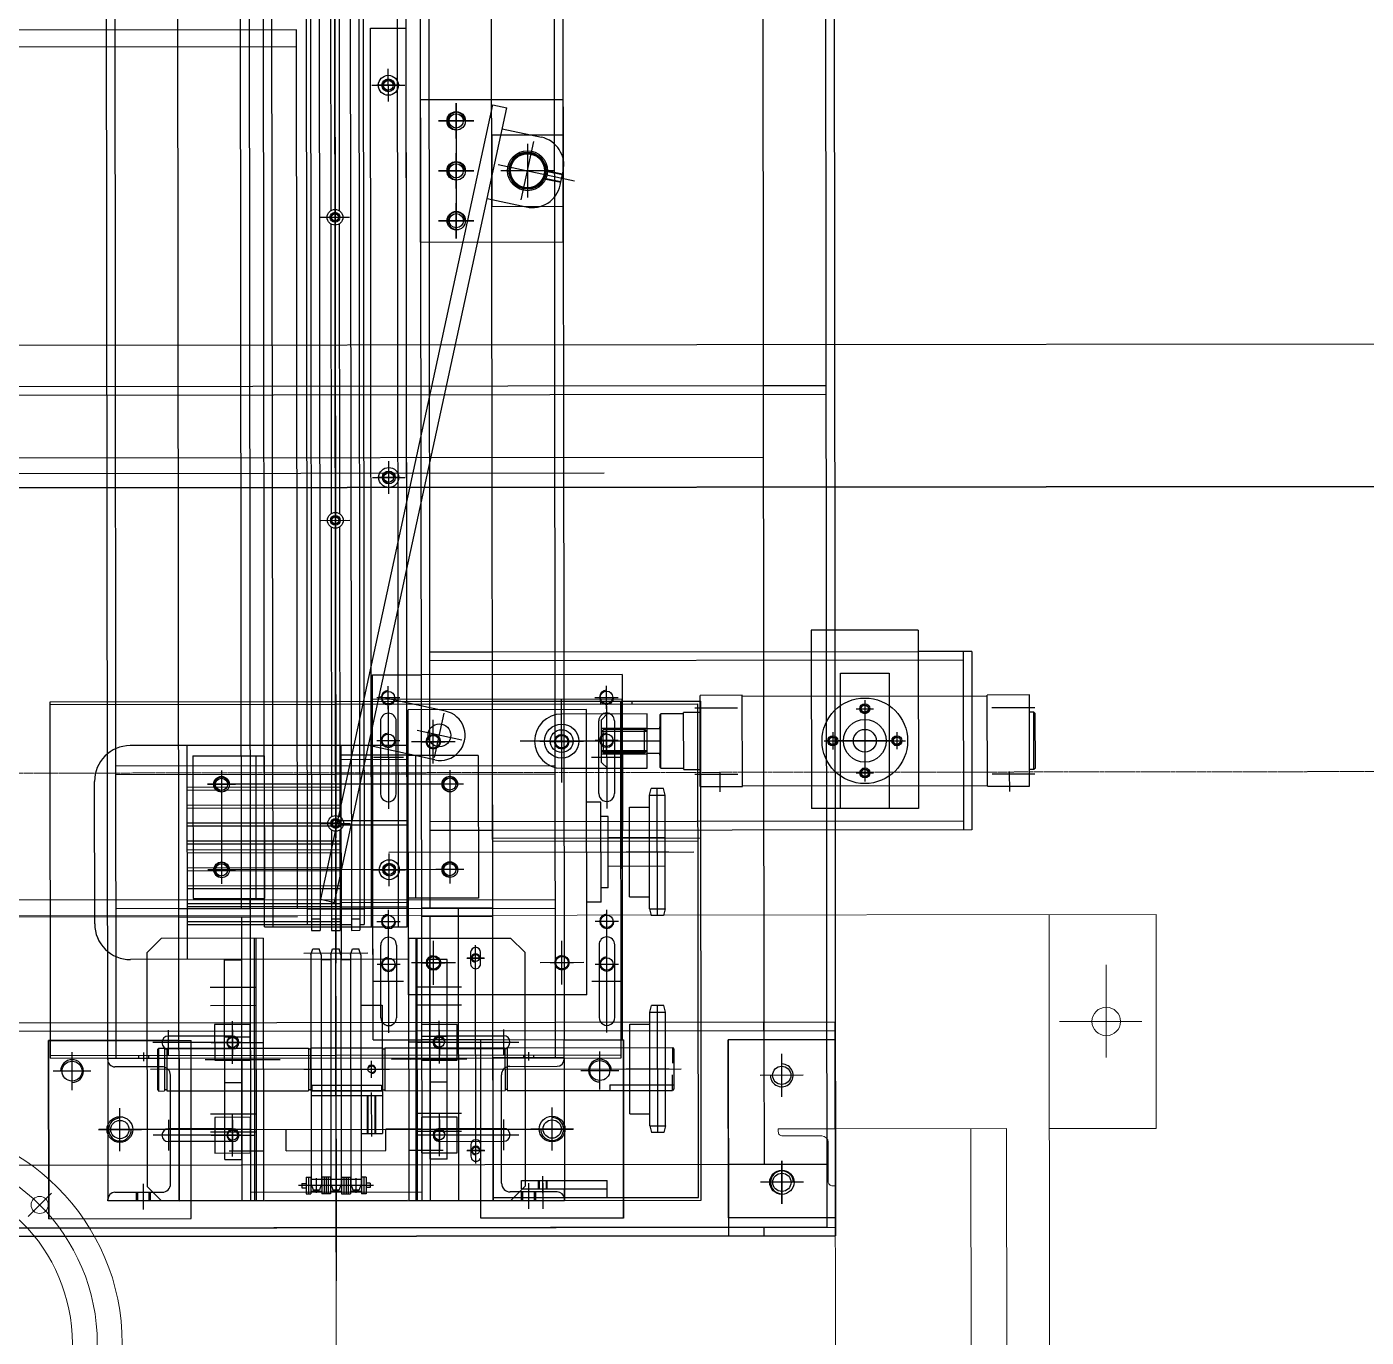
# Model space of a CAD drawing. Header units: feet. Extents: x -99009 to 3252343, y -11094690 to 9035152.
# Drawn here: x 2520191 to 2521130, y -1976592 to -1975673 of the extents above; entities that cross this region are included whole.
import ezdxf

# ---------------------------------------------------------------- set-up
doc = ezdxf.new("R2010")
doc.units = ezdxf.units.FT
doc.linetypes.add('CENTER', pattern=[2, 1.25, -0.25, 0.25, -0.25])
doc.linetypes.add('PHANTOM', pattern=[2.5, 1.25, -0.25, 0.25, -0.25, 0.25, -0.25])
for name, color, linetype in [('1', 1, 'Continuous'), ('K-LINE', 7, 'Continuous'), ('栗本図面枠', 7, 'Continuous')]:
    doc.layers.add(name, color=color, linetype=linetype)

# ---------------------------------------------------------------- blocks, each defined once
blk = doc.blocks.new('G$CA8366B73')
at = {"layer": 'K-LINE', "color": 3, "linetype": 'Continuous', "lineweight": 25}
for p, q in [((-2400, 3800), (-2400, -3250)), ((-2500, -3350), (-2500, 2535.54)), ((-2400, -2350), (-2400, 2500))]:
    blk.add_line(p, q, dxfattribs=at)
at = {"layer": 'K-LINE', "color": 2, "linetype": 'CENTER', "lineweight": 15}
blk.add_line((4699.43, 0), (-2672.58, 0), dxfattribs=at)
blk = doc.blocks.new('G$CE2A845D2')
at = {"layer": 'K-LINE', "color": 2, "linetype": 'CENTER', "lineweight": 15}
blk.add_line((0, -641.1), (0, 942.28), dxfattribs=at)
at = {"layer": 'K-LINE', "color": 2, "linetype": 'Continuous', "lineweight": 15}
for p, q in [((-500, 900), (-500, -600)), ((-470, -50), (-470, -450)), ((-445, -450), (-445, -50)), ((-350, -450), (-350, -50)), ((215.78, -389.22), (199.51, -405.49)), ((-350, -410), (-350, -450)), ((-350, -410), (-348, -410)), ((-345, -413), (-345, -440.5)), ((-575, -600), (-575, -450)), ((-575, -450), (-500, -450)), ((-470, -450), (-350, -450)), ((-350, -450), (-310, -450)), ((-313, -445), (-340.5, -445)), ((-310, -450), (-310, -448)), ((-540, -499.64), (-540, -564.7)), ((-565, -525), (-507.16, -525)), ((-575, -600), (575, -600))]:
    blk.add_line(p, q, dxfattribs=at)
for centre, radius in [((305, -300), 155), ((305, -300), 137.5), ((305, -300), 120), ((207.77, -397.23), 6), ((-540, -525), 10)]:
    blk.add_circle(centre, radius, dxfattribs=at)
for centre, radius, start, end in [((-348, -413), 3, 0, 90), ((-340.5, -440.5), 4.5, 180, 270), ((-313, -448), 3, 0, 90)]:
    blk.add_arc(centre, radius, start, end, dxfattribs=at)
blk = doc.blocks.new('K24582845e8a56')
at = {"layer": '栗本図面枠', "color": 1}
for p, q in [((-370.25, 460.12), (-370.25, 490.21)), ((-366, 490.5), (-367, 489.5)), ((-367, 489.5), (-367, 486.5)), ((-327, 489.5), (-367, 489.5)), ((-328, 490.5), (-366, 490.5)), ((-327, 489.5), (-328, 490.5)), ((-327, 486.5), (-327, 489.5)), ((-323.75, 460.12), (-323.75, 490.21)), ((-379, 486.5), (-379, 456.9)), ((-315, 486.5), (-379, 486.5)), ((-315, 456.9), (-315, 486.5)), ((-311.29, 472.5), (-325.29, 472.5)), ((-315, 456.9), (-379, 456.9)), ((-378.5, 285.1), (-378.5, 456.9)), ((-315.5, 285.1), (-315.5, 456.9)), ((-409.5, 446), (-409.5, 408.5)), ((-409.5, 446), (-284.5, 446)), ((-284.5, 446), (-284.5, 110)), ((-409.5, 440), (-284.5, 440)), ((-403.5, 440), (-403.5, 66)), ((-290.5, 440), (-290.5, 66)), ((-424.5, 408.5), (-299.5, 408.5)), ((-424.5, 408.5), (-424.5, 333.5)), ((-409.5, 333.5), (-409.5, 408.5)), ((-299.5, 408.5), (-299.5, 333.5)), ((-347, 342.5), (-347, 399.5)), ((-394.5, 354), (-394.5, 388)), ((-394.5, 388), (-299.5, 388)), ((-353, 393.5), (-341, 393.5)), ((-347, 390.12), (-347, 351.88)), ((-299.5, 388), (-299.5, 354)), ((-369.5, 365), (-369.5, 377)), ((-324.5, 365), (-324.5, 377)), ((-375.5, 371), (-318.5, 371)), ((-366.12, 371), (-327.88, 371)), ((-1142, 350), (0, 350)), ((-299.5, 354), (-394.5, 354)), ((-353, 348.5), (-341, 348.5)), ((0, 350), (-150, 350)), ((-150, -350), (-150, 350)), ((-144, -350), (-144, 350)), ((-137.5, 350), (-137.5, 275)), ((-137.5, 275, 0), (-137.5, 350, 0)), ((-12.5, 350), (-12.5, 275)), ((-6, -350), (-6, 350)), ((0, -350), (0, 350)), ((0, 350), (0, -350)), ((-1136, 344), (-6, 344)), ((-596, 344, 0), (-596, 300, 0)), ((-596, 344, 0), (-590, 344, 0)), ((-590, -344, 0), (-590, 344, 0)), ((-50, 344), (-50, 275)), ((-6, 344), (-6, -344)), ((-424.5, 333.5), (-299.5, 333.5)), ((-409.5, 333.5), (-409.5, 110)), ((-112.5, 327.55), (-112.5, 297.45)), ((-37.5, 327.55), (-37.5, 297.45)), ((-37.5, 327.55), (-37.5, 297.45)), ((-97.45, 312.5), (-127.55, 312.5)), ((-22.45, 312.5), (-52.55, 312.5)), ((-52.55, 312.5), (-22.45, 312.5)), ((-1004.5, 300), (-137.5, 300)), ((-596, 300, 0), (-596, -300, 0)), ((-546, -300, 0), (-546, 300, 0)), ((-144, 300), (-150, 300)), ((-137.5, 300), (-50, 300)), ((0, 300), (-6, 300)), ((-379, 285.1), (-379, 255.5)), ((-315, 285.1), (-379, 285.1)), ((-370.25, 251.79), (-370.25, 281.88)), ((-323.75, 251.79), (-323.75, 281.88)), ((-315, 255.5), (-315, 285.1)), ((-12.5, 275), (-137.5, 275)), ((-137.5, 275), (0, 275)), ((-50, 275), (-50, -275)), ((-311.29, 269.5), (-325.29, 269.5)), ((-315, 255.5), (-379, 255.5)), ((-25, 256), (-375, 256)), ((-375, 110), (-375, 256)), ((-27, 254), (-372.98, 254)), ((-372.98, 186), (-372.98, 254)), ((-367, 255.5), (-367, 244)), ((-327, 244), (-327, 255.5)), ((-279, 110), (-279, 256)), ((-277, 110), (-277, 254)), ((-27, 110), (-27, 254)), ((-25, 86), (-25, 256)), ((-269.17, 37.32), (-269.17, 251)), ((-327, 244), (-367, 244)), ((-366, 244), (-366, 228)), ((-328, 228), (-328, 244)), ((-132, 235.94), (-131, 236.94)), ((-132, 120.1), (-132, 235.94)), ((-132, 235.94), (-121, 235.94)), ((-131, 236.94), (-103, 236.94)), ((-117, 241.94), (-117, -130.06)), ((-102, 235.94), (-113, 235.94)), ((-106, 191.94), (-106, 236.94)), ((-103, 236.94), (-102, 235.94)), ((-102, 120.1), (-102, 235.94)), ((-366, 228), (-365.5, 227.5)), ((-328, 228), (-366, 228)), ((-328.5, 227.5), (-365.5, 227.5)), ((-357, 227.5), (-357, 227)), ((-357, 227), (-355.5, 227)), ((-355.5, 227), (-355.5, 218.5)), ((-347, 227.65), (-347, 129.5)), ((-338.5, 218.5), (-338.5, 227)), ((-338.5, 227), (-337, 227)), ((-337, 227), (-337, 227.5)), ((-328.5, 227.5), (-328, 228)), ((-308.97, 231), (-313.67, 229.84)), ((-313.67, 229.84), (-313.67, 221.16)), ((-224.67, 225.5), (-313.67, 225.5)), ((-308.97, 220), (-308.97, 231)), ((-229.37, 231), (-308.97, 231)), ((-279.17, 231), (-279.17, 191)), ((-259.17, 231), (-279.17, 231)), ((-269.17, 233.5), (-269.17, 203.5)), ((-259.17, 231), (-259.17, 191)), ((-229.37, 231), (-224.67, 229.84)), ((-229.37, 220), (-229.37, 231)), ((-224.67, 229.84), (-224.67, 221.16)), ((-156.8, 231), (-161.5, 229.84)), ((-161.5, 229.84), (-161.5, 221.16)), ((-72.5, 225.5), (-161.5, 225.5)), ((-156.8, 220), (-156.8, 231)), ((-77.2, 231), (-156.8, 231)), ((-117, 233.5), (-117, 203.5)), ((-77.2, 231), (-72.5, 229.84)), ((-77.2, 220), (-77.2, 231)), ((-72.5, 229.84), (-72.5, 221.16)), ((-366, 218.5), (-366, 158.5)), ((-328, 218.5), (-366, 218.5)), ((-356, 186.5), (-356, 218.5)), ((-338.5, 218.5), (-355.5, 218.5)), ((-353.86, 218.5), (-355, 216.52)), ((-355, 216.52), (-355, 187.7)), ((-339, 216.52), (-355, 216.52)), ((-354, 186.5), (-354, 218.5)), ((-353.8, 218.6), (-353.8, 186.5)), ((-340.2, 218.6), (-340.2, 186.5)), ((-339, 216.52), (-340.14, 218.5)), ((-340, 186.5), (-340, 218.5)), ((-339, 187.7), (-339, 216.52)), ((-338, 186.5), (-338, 218.5)), ((-328, 158.5), (-328, 218.5)), ((-308.97, 220), (-313.67, 221.16)), ((-229.37, 220), (-308.97, 220)), ((-300.67, 206), (-300.67, 220)), ((-237.67, 206), (-237.67, 220)), ((-229.37, 220), (-224.67, 221.16)), ((-156.8, 220), (-161.5, 221.16)), ((-77.2, 220), (-156.8, 220)), ((-148.5, 206), (-148.5, 220)), ((-85.5, 206), (-85.5, 220)), ((-77.2, 220), (-72.5, 221.16)), ((-372.98, 208), (-375, 208)), ((-393.67, 201), (-393.67, 60)), ((-393.67, 201), (-284.47, 201)), ((-377.67, 181.87), (-377.67, 198.13)), ((-137.67, 201), (-376.67, 201)), ((-376.67, 26), (-376.67, 201)), ((-375, -200), (-375, 200)), ((-125, 200), (-375, 200)), ((-373, -200), (-373, 200)), ((-347.67, 181.87), (-347.67, 198.13)), ((-335.67, 179.5), (-335.67, 200.5)), ((-237.67, 206), (-300.67, 206)), ((-137.67, 201), (-284.47, 201)), ((-220.67, 181.87), (-220.67, 198.13)), ((-190.67, 181.87), (-190.67, 198.13)), ((-178.67, 179.5), (-178.67, 200.5)), ((-85.5, 206), (-148.5, 206)), ((-137.67, 26), (-137.67, 201)), ((-137.67, 110), (-137.67, 201)), ((-137.5, 201.5), (-137.5, 101.5)), ((-12.5, 201.5), (-137.5, 201.5)), ((-137.5, 160), (-137.5, 201.5)), ((-137.5, 201.5), (-12.5, 201.5)), ((-127, -200), (-127, 200)), ((-125, -200), (-125, 200)), ((-116, 171.74), (-116, 198.26)), ((-12.5, 201.5), (-12.5, 101.5)), ((-12.5, 201.5), (-12.5, 101.5)), ((-535, -732.75), (-535, 188.47)), ((-369.54, 190), (-385.79, 190)), ((-371.67, 190), (-299.67, 190)), ((-362, 186.5), (-366, 190.5)), ((-361.17, 195.5), (-310.17, 195.5)), ((-339.54, 190), (-355.79, 190)), ((-332, 186.5), (-328, 190.5)), ((-244.17, 191), (-294.17, 191)), ((-294.17, 191), (-294.17, 186)), ((-244.17, 191), (-244.17, 186)), ((-212.54, 190), (-228.79, 190)), ((-142.67, 190), (-214.67, 190)), ((-153.17, 195.5), (-204.17, 195.5)), ((-182.54, 190), (-198.79, 190)), ((-106, 191.94), (-102, 191.94)), ((-39, 130), (-39, 190)), ((-27, 190), (-39, 190)), ((-33, 130), (-33, 190)), ((-372.98, 186), (-375, 186)), ((-372.98, 186), (-375, 186)), ((-332, 186.5), (-362, 186.5)), ((-310.17, 184.5), (-361.17, 184.5)), ((-355, 187.7), (-353.8, 186.5)), ((-339, 187.7), (-355, 187.7)), ((-340.2, 186.5), (-353.8, 186.5)), ((-340.2, 186.5), (-339, 187.7)), ((-234.17, 186), (-304.17, 186)), ((-304.17, 186), (-304.17, 176)), ((-234.17, 186), (-234.17, 176)), ((-204.17, 184.5), (-153.17, 184.5)), ((-102.74, 185), (-129.26, 185)), ((-169.17, 176), (-369.17, 176)), ((-369.17, 176), (-369.17, 51)), ((-346.67, 173.85), (-346.67, 143.15)), ((-191.67, 173.85), (-191.67, 143.15)), ((-169.17, 176), (-169.17, 51)), ((-1017, 160), (-409.5, 160)), ((-697, 160), (-797, 160)), ((-797, 60), (-797, 160)), ((-772, 160), (-772, 110)), ((-751.47, 114.48), (-739.83, 167.89)), ((-736.9, 157.87), (-746.67, 160)), ((-722, 110), (-722, 160)), ((-697, 60), (-697, 160)), ((-409.5, 160), (-137.67, 160)), ((-346.67, 150.37), (-346.67, 166.63)), ((-191.67, 150.37), (-191.67, 166.63)), ((-125, 160), (-137.67, 160)), ((-137.5, 160), (-137.5, 101.5)), ((-125, 160), (-25, 160)), ((-124, 160), (-125, 160)), ((-125, 160), (-125, 110)), ((-75, 166.55), (-75, 136.45)), ((-75, 136.83), (-75, 166.17)), ((-25, 160), (-33, 160)), ((-25, 160), (-26, 160)), ((-25, 110), (-25, 160)), ((-125, 154), (-1017, 154)), ((-747.24, 148), (-744.72, 159.58)), ((-747, 153.75), (-747, 116.25)), ((-746.75, 147.89), (-744.23, 159.47)), ((-741.86, 146.83), (-739.34, 158.41)), ((-741.38, 146.72), (-738.85, 158.3)), ((-318, 158.5), (-376, 158.5)), ((-331.32, 158.5), (-362.01, 158.5)), ((-338.54, 158.5), (-354.79, 158.5)), ((-330, -154), (-330, 154)), ((-324, -154), (-324, 154)), ((-236, -154), (-236, 154)), ((-230, -154), (-230, 154)), ((-176.32, 158.5), (-207.01, 158.5)), ((-183.54, 158.5), (-199.79, 158.5)), ((-119, 122), (-119, 155)), ((-59.95, 151.5), (-90.05, 151.5)), ((-60.33, 151.5), (-89.67, 151.5)), ((-75, 60), (-75, 155.43)), ((-31, 155), (-31, 122)), ((-776.43, 117.36), (-770.47, 144.72)), ((-30, 145), (-42, 145)), ((-33, 148), (-39, 148)), ((-33, 147.5), (-39, 147.5)), ((-33, 142.5), (-39, 142.5)), ((-33, 142), (-39, 142)), ((-37, 145), (-19, 145)), ((-726.48, 130.53), (-767.52, 139.47)), ((-765.75, 135), (-728.25, 135)), ((-727.58, 106.72), (-721.62, 134.08)), ((-198.98, 132.5), (-208.98, 122.5)), ((-198.98, 132.5), (-35, 132.5)), ((-129, 135), (-123, 135)), ((-127, 138.5), (-125, 138.5)), ((-127, 131.5), (-125, 131.5)), ((-19, 135), (-37, 135)), ((-25, 122.5), (-35, 132.5)), ((-25, 140), (-31, 140)), ((-25, 139), (-31, 139)), ((-208.98, 51), (-208.98, 122.5)), ((-135.98, 66.74), (-135.98, 128.26)), ((-70.98, 66.74), (-70.98, 128.26)), ((-33, 130), (-39, 130)), ((-25, 131), (-31, 131)), ((-25, 130), (-31, 130)), ((-25, 51), (-25, 122.5)), ((-793.21, 110.78), (-791.09, 120.56)), ((-234.15, -0.79), (-791.09, 120.56)), ((-144.74, 117.5), (-127.22, 117.5)), ((-140.48, 72.5), (-140.48, 117.5)), ((-132, 120.1), (-102, 120.1)), ((-132, 34.28), (-132, 118.5)), ((-132, 118.5), (-102, 118.5)), ((-131.48, 72.5), (-131.48, 117.5)), ((-131.3, 120.1), (-131.3, 118.5)), ((-37, 116), (-113, 116)), ((-102.7, 120.1), (-102.7, 118.5)), ((-102, 34.28), (-102, 118.5)), ((-81.74, 117.5), (-60.22, 117.5)), ((-75.48, 72.5), (-75.48, 117.5)), ((-66.48, 72.5), (-66.48, 117.5)), ((-25, 110), (-1117, 110)), ((-236.28, -10.56), (-793.21, 110.78)), ((-772, 110), (-722, 110)), ((-409.5, 110), (-409.5, 66)), ((-230, 110), (-375, 110)), ((-284.5, 110), (-284.5, 66)), ((-230, 86), (-230, 110)), ((-230, 110), (-230, 60)), ((-224, 110), (-224, 60)), ((-195, 91.74), (-195, 104.26)), ((-195, 104.02), (-195, 91.98)), ((-137.67, 110), (-137.67, 60)), ((-125, 110), (-25, 110)), ((-60, 91.74), (-60, 104.26)), ((-60, 104.02), (-60, 91.98)), ((-27, 110), (-25, 110)), ((-25, -110), (-25, 110)), ((-782, 72.64), (-782, 97.37)), ((-782, 97.37), (-782, 72.64)), ((-747, 72.64), (-747, 97.37)), ((-747, 97.37), (-747, 72.64)), ((-712, 72.64), (-712, 97.37)), ((-712, 97.37), (-712, 72.64)), ((-337, 100), (-337, 50)), ((-337, 100), (-237, 100)), ((-337, 100), (-237, 100)), ((-337, 100), (-337, 50)), ((-237, 100), (-237, 50)), ((-237, 100), (-237, 50)), ((-185.97, 98), (-204.03, 98)), ((-53.74, 98), (-201.26, 98)), ((-191, 101.5), (-199, 101.5)), ((-199, 94.5), (-191, 94.5)), ((-12.5, 101.5), (-137.5, 101.5)), ((-25, 101.5), (-137.5, 101.5)), ((-50.97, 98), (-69.03, 98)), ((-56, 101.5), (-64, 101.5)), ((-64, 94.5), (-56, 94.5)), ((-12.5, 101.5), (-25, 101.5)), ((-769.64, 85), (-794.36, 85)), ((-794.36, 85), (-699.64, 85)), ((-734.64, 85), (-759.36, 85)), ((-699.64, 85), (-724.36, 85)), ((-347.76, 88.44), (-354.57, 57.17)), ((-317, 89.71), (-317, -89.71)), ((-317, 89.71), (-317, 70.29)), ((-317, 89.71), (-317, 70.29)), ((-257, 89.71), (-257, -89.71)), ((-257, 89.71), (-257, 70.29)), ((-257, 89.71), (-257, 70.29)), ((-25, 86), (-230, 86)), ((-174.66, 88), (-174.66, 56)), ((-162, 88), (-162, 56)), ((-123.48, 85), (-148.48, 85)), ((-148.48, 85), (-148.48, 60)), ((-135.98, 57.5), (-135.98, 87.5)), ((-124, 91.75), (-124, 52.25)), ((-123.48, 60), (-123.48, 85)), ((-86, 88), (-86, 56)), ((-58.48, 85), (-83.48, 85)), ((-83.48, 85), (-83.48, 60)), ((-73.34, 88), (-73.34, 56)), ((-70.98, 57.5), (-70.98, 87.5)), ((-58.48, 60), (-58.48, 85)), ((-368.16, 77.02), (-378.27, 30.61)), ((-335.53, 69.4), (-366.8, 76.21)), ((-346.67, 83.85), (-346.67, 53.15)), ((-346.67, 60.37), (-346.67, 76.63)), ((-326.71, 80), (-247.29, 80)), ((-326.71, 80), (-307.29, 80)), ((-326.71, 80), (-307.29, 80)), ((-266.71, 80), (-247.29, 80)), ((-266.71, 80), (-247.29, 80)), ((-194, 78), (-194, 66)), ((-54, 78), (-194, 78)), ((-191.67, 83.85), (-191.67, 53.15)), ((-191.67, 60.37), (-191.67, 76.63)), ((-140, 78), (-140, 66)), ((-108, 78), (-108, 66)), ((-54, 78), (-54, 66)), ((-1117, 66), (-230, 66)), ((-331.32, 68.5), (-362.01, 68.5)), ((-338.54, 68.5), (-354.79, 68.5)), ((-333.96, 69.57), (-344.07, 23.16)), ((-224, 66), (-25, 66)), ((-176.32, 68.5), (-207.01, 68.5)), ((-183.54, 68.5), (-199.79, 68.5)), ((-54, 66), (-194, 66)), ((-120.98, 72.5), (-150.98, 72.5)), ((-144.74, 72.5), (-127.22, 72.5)), ((-140, 66), (-140, 60)), ((-136, 75), (-136, 51)), ((-124, 75), (-124, 39)), ((-55.98, 72.5), (-85.98, 72.5)), ((-81.74, 72.5), (-60.22, 72.5)), ((-60, 75), (-60, 51)), ((-1117, 60), (-25, 60)), ((-697, 60), (-797, 60)), ((-393.67, 26), (-393.67, 60)), ((-25, 57), (-208.98, 57)), ((-148.48, 60), (-123.48, 60)), ((-137.67, 26), (-137.67, 60)), ((-125, -60), (-125, 60)), ((-83.48, 60), (-58.48, 60)), ((-75, 60), (-75, 35)), ((-75, -60), (-75, 60)), ((-31, -60), (-31, 60)), ((-217, 50), (-1217, 50)), ((-217, 50), (-1075.62, 50)), ((-217, 50), (-847, 50)), ((-847, 25), (-847, 50)), ((-807, 26.04), (-807, 48.96)), ((-532, 26.04), (-532, 48.96)), ((-169.17, 51), (-369.17, 51)), ((-344.17, 51), (-344.17, -144)), ((-337.28, 51), (-337.28, 4)), ((-337, 56), (-237, 56)), ((-337, 56), (-237, 56)), ((-337, 50), (-237, 50)), ((-335.67, 47.5), (-335.67, 26.5)), ((-334.15, 51), (-334.15, 4)), ((-291.32, 51), (-291.32, 4)), ((-288.18, 51), (-288.18, 4)), ((-257, 26.04), (-257, 48.96)), ((-233.86, 51), (-233.86, 4)), ((-230.73, 51), (-230.73, 4)), ((-217, 25), (-217, 50)), ((-217, -50), (-217, 50)), ((-217, -50), (-217, 50)), ((-208.98, 56), (-25, 56)), ((-208.98, 51), (-25, 51)), ((-194.17, 51), (-194.17, -144)), ((-178.67, 47.5), (-178.67, 26.5)), ((-25, 50), (-25, -50)), ((-217, 44), (-1217, 44)), ((-807, 45.5), (-807, 29.5)), ((-532, 45.5), (-532, 29.5)), ((-377.67, 28.87), (-377.67, 45.13)), ((-310.17, 42.5), (-361.17, 42.5)), ((-347.67, 28.87), (-347.67, 45.13)), ((-257, 45.5), (-257, 29.5)), ((-220.67, 28.87), (-220.67, 45.13)), ((-204.17, 42.5), (-153.17, 42.5)), ((-190.67, 28.87), (-190.67, 45.13)), ((-117, 37.58), (-117, -22.62)), ((-795.54, 37.5), (-818.46, 37.5)), ((-799, 37.5), (-815, 37.5)), ((-520.54, 37.5), (-543.46, 37.5)), ((-524, 37.5), (-540, 37.5)), ((-369.54, 37), (-385.79, 37)), ((-371.67, 37), (-299.67, 37)), ((-361.17, 31.5), (-310.17, 31.5)), ((-339.54, 37), (-355.79, 37)), ((-245.54, 37.5), (-268.46, 37.5)), ((-249, 37.5), (-265, 37.5)), ((-212.54, 37), (-228.79, 37)), ((-142.67, 37), (-214.67, 37)), ((-153.17, 31.5), (-204.17, 31.5)), ((-182.54, 37), (-198.79, 37)), ((-162, 32.48), (-72, 32.48)), ((-162, 17.52), (-162, 32.48)), ((-132, 34.28), (-102, 34.28)), ((-132, -17.72), (-132, 32.68)), ((-132, 32.68), (-102, 32.68)), ((-132, 32.48), (-132, -17.52)), ((-131.3, 32.68), (-131.3, 34.28)), ((-106, -17.02), (-106, 31.98)), ((-106, 31.98), (-102, 31.98)), ((-102.7, 32.68), (-102.7, 34.28)), ((-102, -17.72), (-102, 32.68)), ((-102, 32.48), (-102, -17.52)), ((-98.7, -17.52), (-98.7, 32.48)), ((-60, 35), (-75, 35)), ((-72, 17.52), (-72, 32.48)), ((-60, -35), (-60, 35)), ((-1210.45, 20), (-218.55, 20)), ((-217, 25), (-847, 25)), ((-137.67, 26), (-393.67, 26)), ((-137.67, 26), (-376.67, 26)), ((-229.5, -20), (-229.5, 20)), ((-218.55, 16.92), (-218.55, 20)), ((-198.4, 22.45), (-198.4, -22.45)), ((-111, 25), (-123, 25)), ((-69.9, 25), (-100.8, 25)), ((-72, 28), (-98.7, 28)), ((-72, 27.5), (-98.7, 27.5)), ((-72, 22.5), (-98.7, 22.5)), ((-72, 22), (-98.7, 22)), ((-41.51, 21), (-41.51, 17.8)), ((-41.51, 21), (-29.7, 21)), ((-41.51, 19.4), (-29.7, 19.4)), ((-37.1, 23.9), (-37.1, 21)), ((-37.1, 23.9), (-34.1, 23.9)), ((-35.6, 26.29), (-35.6, -26.29)), ((-35.6, 22.45), (-35.6, -22.45)), ((-34.1, 23.9), (-34.1, 21)), ((-29.7, 21), (-29.7, 17.8)), ((-1214.5, 16.92), (-214.5, 16.92)), ((-1214.5, 10.92), (-214.5, 10.92)), ((-714.5, -10.11), (-714.5, 10.11)), ((-502, -10.11), (-502, 10.11)), ((-289.5, -10.11), (-289.5, 10.11)), ((-222.5, 10.92), (-222.5, 16.92)), ((-218.55, 3), (-218.55, 10.92)), ((-214.5, 10.92), (-214.5, 16.92)), ((-197.4, 17.52), (-201.49, 16.16)), ((-201.49, 11.68), (-201.49, 16.16)), ((-197.4, 10.32), (-201.49, 11.68)), ((-197.4, 17.52), (-36.6, 17.52)), ((-197.4, 10.32), (-36.6, 10.32)), ((-193.97, 3.6), (-193.97, 10.32)), ((-41.51, 17.8), (-29.7, 17.8)), ((-41.51, 3.88), (-41.51, 10.05)), ((-41.51, 10.05), (-29.7, 10.05)), ((-40.75, 13.92), (-30.45, 13.92)), ((-40.03, 3.6), (-40.03, 10.32)), ((-39.86, 17.8), (-39.86, 10.05)), ((-36.6, 17.52), (-32.51, 16.16)), ((-36.6, 10.32), (-32.51, 11.68)), ((-32.51, 11.68), (-32.51, 16.16)), ((-31.35, 17.8), (-31.35, 10.05)), ((-29.7, 3.88), (-29.7, 10.05)), ((-1303.07, 0), (-282.28, 0)), ((11.13, 0), (-1159.81, 0)), ((-922.39, 3), (-719.11, 3)), ((-724.61, 0), (-704.39, 0)), ((-714.5, -7.22), (-714.5, 7.22)), ((-709.89, 3), (-506.61, 3)), ((-512.11, 0), (-491.89, 0)), ((-502, -7.22), (-502, 7.22)), ((-497.39, 3), (-294.11, 3)), ((-194.17, 4), (-344.17, 4)), ((-314.84, 4), (-314.84, -104)), ((-312.74, 4), (-312.74, -104)), ((-302.27, 4), (-302.27, -104)), ((-300.18, 4), (-300.18, -104)), ((-299.61, 0), (-279.39, 0)), ((-289.7, 4), (-289.7, -104)), ((-289.5, -7.22), (-289.5, 7.22)), ((-287.61, 4), (-287.61, -104)), ((-284.89, 3), (-214.5, 3)), ((-277.28, 0), (-191.51, 0)), ((-277.13, 4), (-277.13, -104)), ((-275.04, 4), (-275.04, -104)), ((-270.85, 4), (-270.85, -104)), ((-268.75, 4), (-268.75, -104)), ((-258.28, 4), (-258.28, -104)), ((-256.19, 4), (-256.19, -104)), ((-245.71, 4), (-245.71, -104)), ((-243.62, 4), (-243.62, -104)), ((-233.14, 4), (-233.14, -104)), ((-231.05, 4), (-231.05, -104)), ((-222.5, -3), (-222.5, 3)), ((-220.57, 4), (-220.57, -104)), ((-218.48, 4), (-218.48, -104)), ((-214.5, -3), (-214.5, 3)), ((-197.4, 3.6), (-201.49, 2.24)), ((-201.49, -2.24), (-201.49, 2.24)), ((-197.4, 3.6), (-36.6, 3.6)), ((-168.3, 0), (31.21, 0)), ((-41.51, 8.45), (-29.7, 8.45)), ((-41.51, 6.96), (-29.7, 6.96)), ((-41.51, 5.48), (-29.7, 5.48)), ((-41.51, 3.88), (-29.7, 3.88)), ((-40.75, 0), (-30.45, 0)), ((-39.86, 3.88), (-39.86, -3.87)), ((-36.6, 3.6), (-32.51, 2.24)), ((-32.51, -2.24), (-32.51, 2.24)), ((-31.35, 3.88), (-31.35, -3.87)), ((-922.39, -3), (-719.11, -3)), ((-709.89, -3), (-506.61, -3)), ((-497.39, -3), (-294.11, -3)), ((-284.89, -3), (-214.5, -3)), ((-236.28, -10.56), (-234.15, -0.79)), ((-218.55, -10.92), (-218.55, -3)), ((-197.4, -3.6), (-201.49, -2.24)), ((-197.4, -3.6), (-36.6, -3.6)), ((-193.97, -10.32), (-193.97, -3.6)), ((-41.51, -3.87), (-29.7, -3.87)), ((-41.51, -3.87), (-41.51, -10.04)), ((-41.51, -5.47), (-29.7, -5.47)), ((-41.51, -6.96), (-29.7, -6.96)), ((-41.51, -8.44), (-29.7, -8.44)), ((-40.03, -10.32), (-40.03, -3.6)), ((-36.6, -3.6), (-32.51, -2.24)), ((-29.7, -3.87), (-29.7, -10.04)), ((-1214.5, -10.92), (-214.5, -10.92)), ((-1214.5, -16.92), (-214.5, -16.92)), ((-222.5, -16.92), (-222.5, -10.92)), ((-218.55, -20), (-218.55, -16.92)), ((-214.5, -16.92), (-214.5, -10.92)), ((-197.4, -10.32), (-201.49, -11.68)), ((-201.49, -16.16), (-201.49, -11.68)), ((-197.4, -17.52), (-201.49, -16.16)), ((-197.4, -10.32), (-36.6, -10.32)), ((-197.4, -17.52), (-36.6, -17.52)), ((-132, -17.72), (-102, -17.72)), ((-131.3, -17.72), (-131.3, -19.32)), ((-106, -17.02), (-102, -17.02)), ((-102.7, -17.72), (-102.7, -19.32)), ((-41.51, -10.04), (-29.7, -10.04)), ((-41.51, -17.79), (-29.7, -17.79)), ((-41.51, -20.99), (-41.51, -17.79)), ((-40.75, -13.92), (-30.45, -13.92)), ((-39.86, -10.04), (-39.86, -17.79)), ((-36.6, -10.32), (-32.51, -11.68)), ((-36.6, -17.52), (-32.51, -16.16)), ((-32.51, -16.16), (-32.51, -11.68)), ((-31.35, -10.04), (-31.35, -17.79)), ((-29.7, -20.99), (-29.7, -17.79)), ((-1210.45, -20), (-218.55, -20)), ((-846, -26.9), (-846, -261.45)), ((-230, -26.9), (-846, -26.9)), ((-834, -26.9), (-834, -265.2)), ((-236, -26.9), (-236, -265.2)), ((-224, -26.9), (-224, -261.45)), ((-132, -118.5), (-132, -19.32)), ((-132, -19.32), (-102, -19.32)), ((-102, -118.5), (-102, -19.32)), ((-41.51, -19.39), (-29.7, -19.39)), ((-41.51, -20.99), (-29.7, -20.99)), ((-37.1, -23.9), (-37.1, -20.99)), ((-37.1, -23.9), (-34.1, -23.9)), ((-34.1, -23.9), (-34.1, -20.99)), ((-60, -35), (-75, -35)), ((-217, -44), (-1217, -44)), ((-124, -75), (-124, -39)), ((-217, -50), (-1217, -50)), ((-217, -50), (-1075.62, -50)), ((-337, -100), (-337, -50)), ((-337, -50), (-237, -50)), ((-337, -100), (-337, -50)), ((-337, -56), (-237, -56)), ((-337, -56), (-237, -56)), ((-237, -100), (-237, -50)), ((-237, -100), (-237, -50)), ((-208.98, -51), (-25, -51)), ((-208.98, -51), (-208.98, -122.5)), ((-208.98, -56), (-25, -56)), ((-174.66, -88), (-174.66, -56)), ((-162, -88), (-162, -56)), ((-136, -75), (-136, -51)), ((-124, -91.75), (-124, -52.25)), ((-86, -88), (-86, -56)), ((-73.34, -88), (-73.34, -56)), ((-60, -75), (-60, -51)), ((-25, -51), (-25, -122.5)), ((-1117, -60), (-25, -60)), ((-230, -60), (-237, -60)), ((-230, -110), (-230, -60)), ((-224, -110), (-224, -60)), ((-25, -57), (-208.98, -57)), ((-123.48, -60), (-148.48, -60)), ((-148.48, -60), (-148.48, -85)), ((-140, -66), (-140, -60)), ((-135.98, -87.5), (-135.98, -57.5)), ((-123.48, -85), (-123.48, -60)), ((-58.48, -60), (-83.48, -60)), ((-83.48, -60), (-83.48, -85)), ((-75, -60), (-75, -155.43)), ((-70.98, -87.5), (-70.98, -57.5)), ((-58.48, -85), (-58.48, -60)), ((-230, -66), (-1117, -66)), ((-317, -89.71), (-317, -70.29)), ((-317, -89.71), (-317, -70.29)), ((-257, -89.71), (-257, -70.29)), ((-257, -89.71), (-257, -70.29)), ((-224, -66), (-25, -66)), ((-194, -78), (-194, -66)), ((-54, -66), (-194, -66)), ((-120.98, -72.5), (-150.98, -72.5)), ((-144.74, -72.5), (-127.22, -72.5)), ((-140.48, -72.5), (-140.48, -117.5)), ((-140, -78), (-140, -66)), ((-135.98, -66.74), (-135.98, -128.26)), ((-131.48, -72.5), (-131.48, -117.5)), ((-108, -78), (-108, -66)), ((-55.98, -72.5), (-85.98, -72.5)), ((-81.74, -72.5), (-60.22, -72.5)), ((-75.48, -72.5), (-75.48, -117.5)), ((-70.98, -66.74), (-70.98, -128.26)), ((-66.48, -72.5), (-66.48, -117.5)), ((-54, -78), (-54, -66)), ((-326.71, -80), (-247.29, -80)), ((-326.71, -80), (-307.29, -80)), ((-326.71, -80), (-307.29, -80)), ((-266.71, -80), (-247.29, -80)), ((-266.71, -80), (-247.29, -80)), ((-54, -78), (-194, -78)), ((-148.48, -85), (-123.48, -85)), ((-83.48, -85), (-58.48, -85)), ((-337, -100), (-237, -100)), ((-337, -100), (-237, -100)), ((-137.5, -201.5), (-137.5, -101.5)), ((-12.5, -101.5), (-137.5, -101.5)), ((-137.5, -110), (-137.5, -101.5)), ((-25, -101.5), (-137.5, -101.5)), ((-12.5, -101.5), (-25, -101.5)), ((-12.5, -201.5), (-12.5, -101.5)), ((-12.5, -201.5), (-12.5, -101.5)), ((-25, -110), (-1117, -110)), ((-194.17, -104), (-344.17, -104)), ((-137.5, -110), (-137.5, -201.5)), ((-125, -160), (-125, -110)), ((-125, -110), (-25, -110)), ((-25, -110), (-25, -160)), ((-144.74, -117.5), (-127.22, -117.5)), ((-132, -118.5), (-102, -118.5)), ((-132, -124.06), (-132, -120.1)), ((-132, -120.1), (-102, -120.1)), ((-131.3, -118.5), (-131.3, -120.1)), ((-119, -122), (-119, -155)), ((-37, -116), (-113, -116)), ((-102.7, -118.5), (-102.7, -120.1)), ((-102, -124.06), (-102, -120.1)), ((-81.74, -117.5), (-60.22, -117.5)), ((-31, -155), (-31, -122)), ((-198.98, -132.5), (-208.98, -122.5)), ((-102, -124.06), (-132, -124.06)), ((-132, -124.06), (-131, -125.06)), ((-131, -125.06), (-103, -125.06)), ((-103, -125.06), (-102, -124.06)), ((-25, -122.5), (-35, -132.5)), ((-25, -130), (-31, -130)), ((-25, -131), (-31, -131)), ((-198.98, -132.5), (-35, -132.5)), ((-129, -135), (-123, -135)), ((-127, -131.5), (-125, -131.5)), ((-127, -138.5), (-125, -138.5)), ((-75, -166.55), (-75, -136.45)), ((-75, -136.83), (-75, -166.17)), ((-19, -135), (-37, -135)), ((-25, -139), (-31, -139)), ((-25, -140), (-31, -140)), ((-125, -154), (-1017, -154)), ((-59.95, -151.5), (-90.05, -151.5)), ((-60.33, -151.5), (-89.67, -151.5)), ((-125, -160), (-1017, -160)), ((-219.17, -169), (-319.17, -169)), ((-125, -160), (-25, -160)), ((-124, -160), (-125, -160)), ((-25, -160), (-26, -160)), ((-116, -171.74), (-116, -198.26)), ((-102.74, -185), (-129.26, -185)), ((-125, -200), (-375, -200)), ((-12.5, -201.5), (-137.5, -201.5)), ((-137.5, -201.5), (-12.5, -201.5))]:
    blk.add_line(p, q, dxfattribs=at)
for centre, radius in [((-347, 371), 30), ((-347, 393.5), 3.5), ((-347, 393.5), 2.5), ((-347, 371), 15), ((-347, 371), 15), ((-347, 371), 8), ((-347, 371), 8), ((-369.5, 371), 3.5), ((-369.5, 371), 2.5), ((-324.5, 371), 3.5), ((-324.5, 371), 2.5), ((-347, 348.5), 3.5), ((-347, 348.5), 2.5), ((-37.5, 312.5), 8.5), ((-112.5, 312.5), 6.4), ((-37.5, 312.5), 6.4), ((-377.67, 190), 4.38), ((-347.67, 190), 4.38), ((-220.67, 190), 4.38), ((-190.67, 190), 4.38), ((-116, 185), 7), ((-347, 158.5), 12), ((-347, 158.5), 8), ((-346.67, 158.5), 5), ((-346.67, 158.5), 4.38), ((-191.67, 158.5), 5), ((-191.67, 158.5), 4.38), ((-75, 151.5), 9), ((-75, 151.5), 6.4), ((-747, 135), 14), ((-747, 135), 13), ((-747, 135), 12.5), ((-747, 135), 11.95), ((-195, 98), 2.5), ((-60, 98), 2.5), ((-782, 85), 6.5), ((-782, 85), 5), ((-747, 85), 6.5), ((-747, 85), 5), ((-712, 85), 6.5), ((-712, 85), 5), ((-317, 80), 5.5), ((-257, 80), 5.5), ((-351.17, 72.81), 8), ((-317, 80), 4.25), ((-257, 80), 4.25), ((-135.98, 72.5), 3.5), ((-70.98, 72.5), 3.5), ((-346.67, 68.5), 5), ((-346.67, 68.5), 4.38), ((-191.67, 68.5), 5), ((-191.67, 68.5), 4.38), ((-807, 37.5), 7), ((-807, 37.5), 4.5), ((-807, 37.5), 3.4), ((-532, 37.5), 7), ((-532, 37.5), 4.5), ((-532, 37.5), 3.4), ((-377.67, 37), 4.38), ((-347.67, 37), 4.38), ((-257, 37.5), 7), ((-257, 37.5), 4.5), ((-257, 37.5), 3.4), ((-220.67, 37), 4.38), ((-190.67, 37), 4.38), ((-117, 25), 2.5), ((-714.5, 0), 5.5), ((-714.5, 0), 3.5), ((-714.5, 0), 2.5), ((-502, 0), 5.5), ((-502, 0), 3.5), ((-502, 0), 2.5), ((-289.5, 0), 5.5), ((-289.5, 0), 3.5), ((-289.5, 0), 2.5), ((-317, -80), 5.5), ((-257, -80), 5.5), ((-135.98, -72.5), 3.5), ((-70.98, -72.5), 3.5), ((-317, -80), 4.25), ((-257, -80), 4.25), ((-75, -151.5), 9), ((-75, -151.5), 6.4), ((-116, -185), 7)]:
    blk.add_circle(centre, radius, dxfattribs=at)
for centre, radius, start, end in [((-347, 393.5), 3, 180, 90), ((-369.5, 371), 3, 180, 90), ((-324.5, 371), 3, 180, 90), ((-347, 348.5), 3, 180, 90), ((-112.5, 312.5), 8, 270, 180), ((-37.5, 312.5), 8, 90, 0), ((-377.67, 190), 5, 180, 90), ((-361.17, 190), 5.5, 90, 270), ((-347.67, 190), 5, 180, 90), ((-310.17, 190), 5.5, 270, 90), ((-220.67, 190), 5, 180, 90), ((-204.17, 190), 5.5, 90, 270), ((-190.67, 190), 5, 180, 90), ((-153.17, 190), 5.5, 270, 90), ((-116, 185), 8, 90, 0), ((-750.93, 140.46), 20, 77.70821, 167.70821), ((-346.67, 158.5), 5, 180, 90), ((-191.67, 158.5), 5, 180, 90), ((-124, 155), 5, 0, 90), ((-26, 155), 5, 90, 180), ((-741.16, 138.33), 20, 347.70821, 77.70821), ((-347, 158.5), 19, 180, 0), ((-75, 151.5), 8, 270, 180), ((-135.98, 117.5), 4.5, 0, 180), ((-113, 122), 6, 180, 270), ((-70.98, 117.5), 4.5, 0, 180), ((-37, 122), 6, 270, 0), ((-199, 98), 3.5, 90, 270), ((-195, 98), 3, 90, 0), ((-191, 98), 3.5, 270, 90), ((-64, 98), 3.5, 90, 270), ((-60, 98), 3, 90, 0), ((-56, 98), 3.5, 270, 90), ((-782, 85), 6, 90, 0), ((-747, 85), 6, 90, 0), ((-712, 85), 6, 90, 0), ((-351.06, 73.29), 17.5, 347.70821, 167.70821), ((-317, 80), 5, 90, 0), ((-257, 80), 5, 90, 0), ((-135.98, 72.5), 4, 90, 0), ((-70.98, 72.5), 4, 90, 0), ((-346.67, 68.5), 5, 180, 90), ((-191.67, 68.5), 5, 180, 90), ((-135.98, 72.5), 4.5, 180, 0), ((-70.98, 72.5), 4.5, 180, 0), ((-807, 37.5), 4, 90, 0), ((-532, 37.5), 4, 90, 0), ((-377.67, 37), 5, 180, 90), ((-361.17, 37), 5.5, 90, 270), ((-347.67, 37), 5, 180, 90), ((-310.17, 37), 5.5, 270, 90), ((-257, 37.5), 4, 90, 0), ((-220.67, 37), 5, 180, 90), ((-204.17, 37), 5.5, 90, 270), ((-190.67, 37), 5, 180, 90), ((-153.17, 37), 5.5, 270, 90), ((-117, 25), 3, 0, 270), ((-714.5, 0), 3, 90, 0), ((-502, 0), 3, 90, 0), ((-289.5, 0), 3, 90, 0), ((-317, -80), 5, 90, 0), ((-257, -80), 5, 90, 0), ((-135.98, -72.5), 4.5, 0, 180), ((-135.98, -72.5), 4, 90, 0), ((-70.98, -72.5), 4.5, 0, 180), ((-70.98, -72.5), 4, 90, 0), ((-135.98, -117.5), 4.5, 180, 0), ((-113, -122), 6, 90, 180), ((-70.98, -117.5), 4.5, 180, 0), ((-37, -122), 6, 0, 90), ((-319.17, -144), 25, 180, 270), ((-219.17, -144), 25, 270, 0), ((-75, -151.5), 8, 180, 90), ((-124, -155), 5, 270, 0), ((-26, -155), 5, 180, 270), ((-116, -185), 8, 0, 270)]:
    blk.add_arc(centre, radius, start, end, dxfattribs=at)

msp = doc.modelspace()

# ---------------------------------------------------------------- linework, layer by layer
at = {"layer": '1'}
msp.add_arc((2520410.24778, -1978395.99612), 100000, 84.1346387202, 194.3871675539, dxfattribs=at)
at = {"layer": 'K-LINE', "color": 2, "linetype": 'CENTER', "lineweight": 15}
msp.add_line((2520413.72768, -1981460.99414), (2520405.78394, -1974464.36958), dxfattribs=at)
at = {"layer": 'K-LINE', "color": 2, "linetype": 'PHANTOM', "lineweight": 15}
msp.add_line((2521233.10343, -1976195.05657), (2519533.10551, -1976196.9867), dxfattribs=at)

# ---------------------------------------------------------------- block references
at = {"layer": 'K-LINE', "color": 2, "linetype": 'Continuous', "lineweight": 15, "rotation": 270.0650517140735}
msp.add_blockref('K24582845e8a56', (2520408.11897, -1976520.99344), dxfattribs=at)
at = {"layer": 'K-LINE', "color": 2, "linetype": 'CENTER', "lineweight": 15}
for name, p, rotation in [('G$CA8366B73', (2520410.24778, -1978395.99612), 270.0650517140735), ('G$CE2A845D2', (2520408.54473, -1976895.99649), 180.0650517140735)]:
    msp.add_blockref(name, p, dxfattribs=dict(at, rotation=rotation))

doc.saveas('drawing.dxf')
